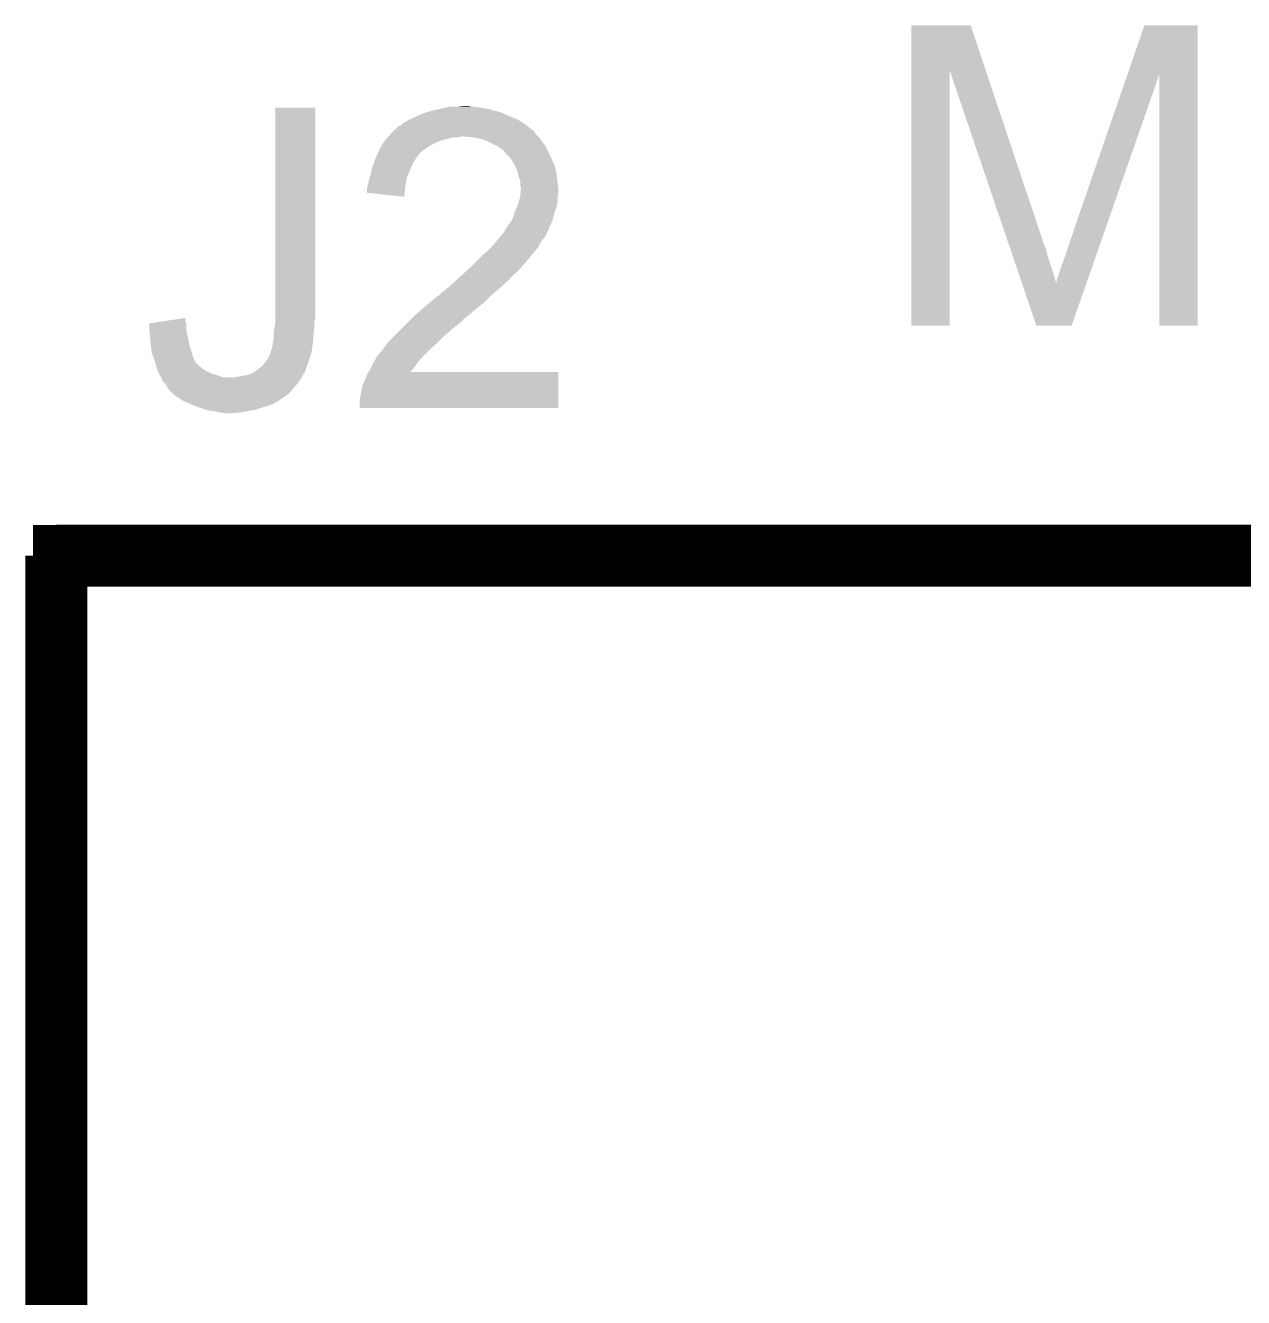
# Model space of a CAD drawing. Extents: x -4.2 to 27.1, y -3.9 to 55.1.
# Drawn here: x -4.21 to -0.254, y 50.907 to 55.039 of the extents above; entities that cross this region are included whole.
import ezdxf

# ---------------------------------------------------------------- set-up
doc = ezdxf.new("R2010")
doc.units = 0
doc.layers.add('MCP2517FD_CLICK_GKO', color=5, linetype='CONTINUOUS')
doc.layers.add('MCP2517FD_CLICK_GTO', color=14, linetype='CONTINUOUS')

msp = doc.modelspace()

# ---------------------------------------------------------------- linework, layer by layer
at = {"layer": 'MCP2517FD_CLICK_GKO', "const_width": 0.1524}
msp.add_lwpolyline([(-4.10972, 40.64), (-4.10972, 53.34), (26.99004, 53.34)], dxfattribs=at)
at = {"layer": 'MCP2517FD_CLICK_GTO', "const_width": 0.20066}
for points in [[(-4.10972, 53.31714), (26.99004, 53.31714)], [(-4.10972, 40.63238), (-4.10972, 53.31714)]]:
    msp.add_lwpolyline(points, dxfattribs=at)
at = {"layer": 'MCP2517FD_CLICK_GTO'}
for points in [[(-1.333482, 54.894346), (-1.33348, 55.039244), (-1.091978, 54.894346), (-1.140456, 55.039244)], [(-1.33348, 55.039244), (-1.333478, 55.03926), (-1.140456, 55.039244), (-1.333478, 55.03926)], [(-0.63175, 54.879116), (-0.576572, 55.039238), (-0.403864, 54.879116), (-0.40386, 55.039238)], [(-0.576572, 55.039238), (-0.576564, 55.03926), (-0.40386, 55.039238), (-0.576564, 55.03926)], [(-1.3335, 54.063922), (-1.333482, 54.894346), (-1.209062, 54.063922), (-1.20904, 54.894346)], [(-1.023678, 54.348376), (-1.20904, 54.894346), (-0.90932, 54.348376), (-1.091978, 54.894346)], [(-0.81026, 54.36108), (-0.63175, 54.879116), (-0.709122, 54.36108), (-0.528362, 54.879116)], [(-0.52832, 54.063922), (-0.528362, 54.879116), (-0.403882, 54.063922), (-0.403864, 54.879116)], [(-3.39852, 54.10708), (-3.3985, 54.772538), (-3.26898, 54.10708), (-3.26898, 54.772538)], [(-3.3985, 54.772538), (-3.398498, 54.77256), (-3.26898, 54.772538), (-3.398498, 54.77256)], [(-2.9337, 54.74716), (-2.91592, 54.754782), (-2.64329, 54.74716), (-2.661076, 54.754782)], [(-2.91592, 54.754782), (-2.907034, 54.75732), (-2.661076, 54.754782), (-2.666998, 54.75732)], [(-2.907034, 54.75732), (-2.89814, 54.75986), (-2.666998, 54.75732), (-2.676522, 54.75986)], [(-2.89814, 54.75986), (-2.86766, 54.76748), (-2.676522, 54.75986), (-2.7051, 54.76748)], [(-2.86766, 54.76748), (-2.8575, 54.77002), (-2.7051, 54.76748), (-2.720338, 54.77002)], [(-2.8575, 54.77002), (-2.834638, 54.7751), (-2.720338, 54.77002), (-2.750818, 54.7751)], [(-2.81178, 54.7751), (-2.786382, 54.77764), (-2.760978, 54.7751), (-2.771138, 54.77764)], [(-3.012438, 54.698902), (-2.999736, 54.7116), (-2.562862, 54.698902), (-2.5781, 54.7116)], [(-2.999736, 54.7116), (-2.992118, 54.714144), (-2.5781, 54.7116), (-2.58166, 54.714144)], [(-2.992118, 54.714144), (-2.984496, 54.721762), (-2.58166, 54.714144), (-2.592324, 54.721762)], [(-2.984496, 54.721762), (-2.979422, 54.7243), (-2.592324, 54.721762), (-2.595878, 54.7243)], [(-2.979422, 54.7243), (-2.974342, 54.72684), (-2.595878, 54.7243), (-2.600322, 54.72684)], [(-2.974342, 54.72684), (-2.961642, 54.73446), (-2.600322, 54.72684), (-2.613658, 54.73446)], [(-2.961642, 54.73446), (-2.94894, 54.73954), (-2.613658, 54.73446), (-2.62551, 54.73954)], [(-2.94894, 54.73954), (-2.9337, 54.74716), (-2.62551, 54.73954), (-2.64329, 54.74716)], [(-3.048, 54.658258), (-3.04165, 54.66588), (-2.87719, 54.658258), (-2.860042, 54.66588)], [(-3.04165, 54.66588), (-3.033184, 54.67604), (-2.860042, 54.66588), (-2.819402, 54.67604)], [(-3.033184, 54.67604), (-3.031068, 54.678578), (-2.801624, 54.67604), (-2.796544, 54.678578)], [(-3.031068, 54.67858), (-3.022602, 54.688738), (-2.54508, 54.67858), (-2.555236, 54.688738)], [(-3.031068, 54.678578), (-3.031068, 54.67858), (-2.796544, 54.678578), (-2.788918, 54.67858)], [(-3.022602, 54.688738), (-3.014996, 54.696344), (-2.555236, 54.688738), (-2.557776, 54.696344)], [(-3.014996, 54.696344), (-3.01498, 54.69636), (-2.557776, 54.696344), (-2.560314, 54.69636)], [(-3.01498, 54.69636), (-3.012438, 54.698902), (-2.560314, 54.69636), (-2.562862, 54.698902)], [(-2.758438, 54.67604), (-2.788918, 54.67858), (-2.54254, 54.67604), (-2.54508, 54.67858)], [(-2.758426, 54.676038), (-2.758438, 54.67604), (-2.54254, 54.676038), (-2.54254, 54.67604)], [(-2.730502, 54.67096), (-2.758426, 54.676038), (-2.53873, 54.67096), (-2.54254, 54.676038)], [(-2.716954, 54.66588), (-2.730502, 54.67096), (-2.53492, 54.66588), (-2.53873, 54.67096)], [(-2.71018, 54.66334), (-2.716954, 54.66588), (-2.533226, 54.66334), (-2.53492, 54.66588)], [(-3.066366, 54.6227), (-3.065194, 54.625238), (-2.93116, 54.6227), (-2.92862, 54.625238)], [(-3.065194, 54.625238), (-3.05816, 54.640478), (-2.92862, 54.625238), (-2.909028, 54.640478)], [(-3.05816, 54.640478), (-3.056708, 54.64302), (-2.909028, 54.640478), (-2.905758, 54.64302)], [(-3.056708, 54.64302), (-3.049452, 54.65572), (-2.905758, 54.64302), (-2.8829, 54.65572)], [(-3.049452, 54.65572), (-3.048, 54.658258), (-2.8829, 54.65572), (-2.87719, 54.658258)], [(-2.70002, 54.65826), (-2.71018, 54.66334), (-2.52984, 54.65826), (-2.533226, 54.66334)], [(-2.674622, 54.64556), (-2.70002, 54.65826), (-2.51968, 54.64556), (-2.52984, 54.65826)], [(-2.674618, 54.645558), (-2.674622, 54.64556), (-2.51968, 54.645558), (-2.51968, 54.64556)], [(-2.66446, 54.63794), (-2.674618, 54.645558), (-2.516216, 54.63794), (-2.51968, 54.645558)], [(-2.656844, 54.63286), (-2.66446, 54.63794), (-2.513906, 54.63286), (-2.516216, 54.63794)], [(-2.654302, 54.627784), (-2.656844, 54.63286), (-2.5116, 54.627784), (-2.513906, 54.63286)], [(-2.644138, 54.61762), (-2.654302, 54.627784), (-2.50698, 54.61762), (-2.5116, 54.627784)], [(-3.086098, 54.5719), (-3.080656, 54.58714), (-2.960552, 54.5719), (-2.95402, 54.58714)], [(-3.080656, 54.58714), (-3.074308, 54.604918), (-2.95402, 54.58714), (-2.943862, 54.604918)], [(-3.074308, 54.604918), (-3.0734, 54.607458), (-2.943862, 54.604918), (-2.941958, 54.607458)], [(-3.0734, 54.607458), (-3.069884, 54.61508), (-2.941958, 54.607458), (-2.93624, 54.61508)], [(-3.069884, 54.61508), (-3.066366, 54.6227), (-2.93624, 54.61508), (-2.93116, 54.6227)], [(-2.636522, 54.610002), (-2.644138, 54.61762), (-2.503462, 54.610002), (-2.50698, 54.61762)], [(-2.62382, 54.589678), (-2.636522, 54.610002), (-2.49408, 54.589678), (-2.503462, 54.610002)], [(-2.62128, 54.5846), (-2.62382, 54.589678), (-2.491738, 54.5846), (-2.49408, 54.589678)], [(-2.61366, 54.569362), (-2.62128, 54.5846), (-2.487386, 54.569362), (-2.491738, 54.5846)], [(-3.09626, 54.52872), (-3.093718, 54.54142), (-2.974572, 54.52872), (-2.972262, 54.54142)], [(-3.093718, 54.54142), (-3.092874, 54.543958), (-2.972262, 54.54142), (-2.9718, 54.543958)], [(-3.092874, 54.543958), (-3.08864, 54.55666), (-2.9718, 54.543958), (-2.96672, 54.55666)], [(-3.08864, 54.55666), (-3.086522, 54.56936), (-2.96672, 54.55666), (-2.96164, 54.56936)], [(-3.086522, 54.56936), (-3.086098, 54.5719), (-2.96164, 54.56936), (-2.960552, 54.5719)], [(-2.613022, 54.566818), (-2.61366, 54.569362), (-2.48666, 54.566818), (-2.487386, 54.569362)], [(-2.608578, 54.54904), (-2.613022, 54.566818), (-2.484436, 54.54904), (-2.48666, 54.566818)], [(-2.603502, 54.533802), (-2.608578, 54.54904), (-2.482532, 54.533802), (-2.484436, 54.54904)], [(-3.10134, 54.508402), (-3.099436, 54.51602), (-2.977472, 54.508402), (-2.97688, 54.51602)], [(-3.10134, 54.49572), (-3.10134, 54.508402), (-2.978456, 54.49572), (-2.977472, 54.508402)], [(-3.099436, 54.51602), (-3.09626, 54.52872), (-2.97688, 54.51602), (-2.974572, 54.52872)], [(-2.6035, 54.521102), (-2.603502, 54.533802), (-2.480944, 54.521102), (-2.482532, 54.533802)], [(-2.60096, 54.510942), (-2.6035, 54.521102), (-2.479674, 54.510942), (-2.480944, 54.521102)], [(-2.602232, 54.495698), (-2.601216, 54.505858), (-2.47904, 54.495698), (-2.47904, 54.505858)], [(-2.601216, 54.505858), (-2.60096, 54.508398), (-2.47904, 54.505858), (-2.479356, 54.508398)], [(-2.60096, 54.508398), (-2.60096, 54.510942), (-2.479356, 54.508398), (-2.479674, 54.510942)], [(-2.979442, 54.483002), (-3.10134, 54.49572), (-2.979442, 54.483002), (-2.978456, 54.49572)], [(-2.61112, 54.457598), (-2.60731, 54.4703), (-2.483396, 54.457598), (-2.48158, 54.4703)], [(-2.60731, 54.4703), (-2.6035, 54.483002), (-2.48158, 54.4703), (-2.48158, 54.483002)], [(-2.6035, 54.483002), (-2.603248, 54.485538), (-2.48158, 54.483002), (-2.48158, 54.485538)], [(-2.603248, 54.485538), (-2.602232, 54.495698), (-2.48158, 54.485538), (-2.47904, 54.495698)], [(-2.628056, 54.411878), (-2.621282, 54.432198), (-2.496822, 54.411878), (-2.49174, 54.432198)], [(-2.621282, 54.432198), (-2.62128, 54.4322), (-2.49174, 54.432198), (-2.49174, 54.4322)], [(-2.62128, 54.4322), (-2.613154, 54.452516), (-2.49174, 54.4322), (-2.484122, 54.452516)], [(-2.613154, 54.452516), (-2.61112, 54.457598), (-2.484122, 54.452516), (-2.483396, 54.457598)], [(-2.655572, 54.3687), (-2.651758, 54.376322), (-2.5146, 54.3687), (-2.511552, 54.376322)], [(-2.651758, 54.376322), (-2.648374, 54.3814), (-2.511552, 54.376322), (-2.50952, 54.3814)], [(-2.648374, 54.3814), (-2.643296, 54.389016), (-2.50952, 54.3814), (-2.50698, 54.389016)], [(-2.643296, 54.389016), (-2.6416, 54.39156), (-2.50698, 54.389016), (-2.504444, 54.39156)], [(-2.6416, 54.39156), (-2.6289, 54.409342), (-2.504444, 54.39156), (-2.497774, 54.409342)], [(-2.6289, 54.409342), (-2.628056, 54.411878), (-2.497774, 54.409342), (-2.496822, 54.411878)], [(-2.68478, 54.33314), (-2.68055, 54.338218), (-2.537744, 54.33314), (-2.534922, 54.338218)], [(-2.68055, 54.338218), (-2.66785, 54.353462), (-2.534922, 54.338218), (-2.52222, 54.353462)], [(-2.66785, 54.353462), (-2.65938, 54.363626), (-2.52222, 54.353462), (-2.517138, 54.363626)], [(-2.65938, 54.363626), (-2.659358, 54.36616), (-2.517138, 54.363626), (-2.515872, 54.36616)], [(-2.659358, 54.36616), (-2.656834, 54.366174), (-2.515872, 54.36616), (-2.515864, 54.366174)], [(-2.656834, 54.366174), (-2.655572, 54.3687), (-2.515864, 54.366174), (-2.5146, 54.3687)], [(-1.022816, 54.345834), (-1.023678, 54.348376), (-0.909314, 54.345834), (-0.90932, 54.348376)], [(-1.021954, 54.343294), (-1.022816, 54.345834), (-0.90678, 54.343294), (-0.909314, 54.345834)], [(-1.02023, 54.338218), (-1.021954, 54.343294), (-0.906778, 54.338218), (-0.90678, 54.343294)], [(-1.017644, 54.3306), (-1.02023, 54.338218), (-0.90424, 54.3306), (-0.906778, 54.338218)], [(-0.83312, 54.2925), (-0.81026, 54.36108), (-0.733052, 54.2925), (-0.709122, 54.36108)], [(-2.74828, 54.26964), (-2.72288, 54.29504), (-2.58572, 54.26964), (-2.5654, 54.29504)], [(-2.72288, 54.29504), (-2.7178, 54.30012), (-2.5654, 54.29504), (-2.560956, 54.30012)], [(-2.7178, 54.30012), (-2.700018, 54.31536), (-2.560956, 54.30012), (-2.54762, 54.31536)], [(-2.700018, 54.31536), (-2.68478, 54.33314), (-2.54762, 54.31536), (-2.537744, 54.33314)], [(-1.01247, 54.315358), (-1.017644, 54.3306), (-0.896618, 54.315358), (-0.90424, 54.3306)], [(-1.004708, 54.2925), (-1.01247, 54.315358), (-0.891538, 54.2925), (-0.896618, 54.315358)], [(-2.783452, 54.236618), (-2.76704, 54.251858), (-2.616202, 54.236618), (-2.600962, 54.251858)], [(-2.76704, 54.251858), (-2.758832, 54.25948), (-2.600962, 54.251858), (-2.59588, 54.25948)], [(-2.758832, 54.25948), (-2.75336, 54.26456), (-2.59588, 54.25948), (-2.5908, 54.26456)], [(-2.75336, 54.26456), (-2.74828, 54.26964), (-2.5908, 54.26456), (-2.58572, 54.26964)], [(-0.981426, 54.22392), (-1.004708, 54.2925), (-0.868682, 54.22392), (-0.891538, 54.2925)], [(-0.85598, 54.226458), (-0.84328, 54.26456), (-0.756096, 54.226458), (-0.7428, 54.26456)], [(-0.84328, 54.26456), (-0.83312, 54.2925), (-0.7428, 54.26456), (-0.733052, 54.2925)], [(-2.821938, 54.201062), (-2.809242, 54.213758), (-2.654298, 54.201062), (-2.639062, 54.213758)], [(-2.809242, 54.213758), (-2.8067, 54.2163), (-2.639062, 54.213758), (-2.63703, 54.2163)], [(-2.8067, 54.2163), (-2.79485, 54.226458), (-2.63703, 54.2163), (-2.628902, 54.226458)], [(-2.79485, 54.226458), (-2.78892, 54.23154), (-2.628902, 54.226458), (-2.62255, 54.23154)], [(-2.78892, 54.23154), (-2.783452, 54.236618), (-2.62255, 54.23154), (-2.616202, 54.236618)], [(-0.974536, 54.203628), (-0.981426, 54.22392), (-0.863572, 54.203628), (-0.868682, 54.22392)], [(-0.86106, 54.206146), (-0.861058, 54.213764), (-0.763182, 54.206146), (-0.760524, 54.213764)], [(-0.861058, 54.213764), (-0.85598, 54.226458), (-0.760524, 54.213764), (-0.756096, 54.226458)], [(-2.872734, 54.157886), (-2.860038, 54.17058), (-2.702556, 54.157886), (-2.687746, 54.17058)], [(-2.860038, 54.17058), (-2.84988, 54.1782), (-2.687746, 54.17058), (-2.678856, 54.1782)], [(-2.84988, 54.1782), (-2.83718, 54.18836), (-2.678856, 54.1782), (-2.667, 54.18836)], [(-2.83718, 54.18836), (-2.821942, 54.201058), (-2.667, 54.18836), (-2.654302, 54.201058)], [(-2.821942, 54.201058), (-2.821938, 54.201062), (-2.654302, 54.201058), (-2.654298, 54.201062)], [(-0.927104, 54.063916), (-0.974536, 54.203628), (-0.812812, 54.063916), (-0.764062, 54.203628)], [(-0.863572, 54.203628), (-0.86106, 54.206146), (-0.764062, 54.203628), (-0.763182, 54.206146)], [(-2.91084, 54.1274), (-2.898986, 54.13756), (-2.735944, 54.1274), (-2.722882, 54.13756)], [(-2.898986, 54.13756), (-2.875274, 54.15788), (-2.722882, 54.13756), (-2.702562, 54.15788)], [(-2.875274, 54.15788), (-2.874428, 54.157882), (-2.702562, 54.15788), (-2.70256, 54.157882)], [(-2.874428, 54.157882), (-2.872734, 54.157886), (-2.70256, 54.157882), (-2.702556, 54.157886)], [(-3.757324, 54.079138), (-3.69062, 54.089274), (-3.690618, 54.079138), (-3.69062, 54.089274)], [(-3.39852, 54.086758), (-3.39852, 54.10708), (-3.26898, 54.086758), (-3.26898, 54.10708)], [(-3.39852, 54.076598), (-3.39852, 54.086758), (-3.27152, 54.076598), (-3.26898, 54.086758)], [(-2.966722, 54.076598), (-2.956562, 54.086758), (-2.794002, 54.076598), (-2.786382, 54.086758)], [(-2.956562, 54.086758), (-2.95148, 54.09184), (-2.786382, 54.086758), (-2.77876, 54.09184)], [(-2.95148, 54.09184), (-2.946402, 54.096918), (-2.77876, 54.09184), (-2.77368, 54.096918)], [(-2.946402, 54.096918), (-2.943862, 54.099458), (-2.77368, 54.096918), (-2.768604, 54.099458)], [(-2.943862, 54.099458), (-2.94386, 54.09946), (-2.768604, 54.099458), (-2.768602, 54.09946)], [(-2.94386, 54.09946), (-2.919846, 54.11978), (-2.768602, 54.09946), (-2.74574, 54.11978)], [(-2.919846, 54.11978), (-2.91084, 54.1274), (-2.74574, 54.11978), (-2.735944, 54.1274)], [(-3.80746, 54.046118), (-3.807458, 54.051198), (-3.68695, 54.046118), (-3.68808, 54.051198)], [(-3.805682, 54.02834), (-3.80746, 54.046118), (-3.683, 54.02834), (-3.68695, 54.046118)], [(-3.807458, 54.051198), (-3.807444, 54.071516), (-3.68808, 54.051198), (-3.68808, 54.071516)], [(-3.807444, 54.071516), (-3.807442, 54.071522), (-3.68808, 54.071516), (-3.68808, 54.071522)], [(-3.807442, 54.071522), (-3.757324, 54.079138), (-3.68808, 54.071522), (-3.690618, 54.079138)], [(-3.4036, 54.046122), (-3.400046, 54.0639), (-3.273298, 54.046122), (-3.27152, 54.0639)], [(-3.4036, 54.0385), (-3.4036, 54.046122), (-3.27406, 54.0385), (-3.273298, 54.046122)], [(-3.400046, 54.0639), (-3.39852, 54.071522), (-3.27152, 54.0639), (-3.27152, 54.071522)], [(-3.39852, 54.071522), (-3.39852, 54.076598), (-3.27152, 54.071522), (-3.27152, 54.076598)], [(-3.01244, 54.03088), (-2.99212, 54.0512), (-2.84988, 54.03088), (-2.82702, 54.0512)], [(-2.99212, 54.0512), (-2.97434, 54.06898), (-2.82702, 54.0512), (-2.80416, 54.06898)], [(-2.97434, 54.06898), (-2.966722, 54.076598), (-2.80416, 54.06898), (-2.794002, 54.076598)], [(-1.209062, 54.0639), (-1.3335, 54.063922), (-1.209062, 54.0639), (-1.209062, 54.063922)], [(-0.812816, 54.0639), (-0.927104, 54.063916), (-0.812816, 54.0639), (-0.812812, 54.063916)], [(-0.403882, 54.0639), (-0.52832, 54.063922), (-0.403882, 54.0639), (-0.403882, 54.063922)], [(-3.80492, 54.02072), (-3.805682, 54.02834), (-3.681476, 54.02072), (-3.683, 54.02834)], [(-3.802944, 54.00294), (-3.80492, 54.02072), (-3.67792, 54.00294), (-3.681476, 54.02072)], [(-3.40868, 53.99532), (-3.40614, 54.00802), (-3.278556, 53.99532), (-3.2766, 54.00802)], [(-3.40614, 54.00802), (-3.4036, 54.023262), (-3.2766, 54.00802), (-3.27533, 54.023262)], [(-3.4036, 54.023262), (-3.4036, 54.0385), (-3.27533, 54.023262), (-3.27406, 54.0385)], [(-3.046984, 53.990242), (-3.034538, 54.00802), (-2.89306, 53.990242), (-2.87274, 54.00802)], [(-3.034538, 54.00802), (-3.032758, 54.010562), (-2.87274, 54.00802), (-2.870198, 54.010562)], [(-3.032758, 54.010562), (-3.01244, 54.03088), (-2.870198, 54.010562), (-2.84988, 54.03088)], [(-3.80012, 53.97754), (-3.802944, 54.00294), (-3.6703, 53.97754), (-3.67792, 54.00294)], [(-3.79984, 53.975004), (-3.80012, 53.97754), (-3.669454, 53.975004), (-3.6703, 53.97754)], [(-3.79222, 53.957222), (-3.79984, 53.975004), (-3.663526, 53.957222), (-3.669454, 53.975004)], [(-3.426458, 53.952142), (-3.41884, 53.964838), (-3.2893, 53.952142), (-3.28507, 53.964838)], [(-3.41884, 53.964838), (-3.414778, 53.974998), (-3.28507, 53.964838), (-3.281682, 53.974998)], [(-3.414778, 53.974998), (-3.41376, 53.977544), (-3.281682, 53.974998), (-3.281292, 53.977544)], [(-3.41376, 53.977544), (-3.413758, 53.980084), (-3.281292, 53.977544), (-3.2809, 53.980084)], [(-3.413758, 53.980084), (-3.411218, 53.985162), (-3.2809, 53.980084), (-3.280118, 53.985162)], [(-3.411218, 53.985162), (-3.40868, 53.99532), (-3.280118, 53.985162), (-3.278556, 53.99532)], [(-3.072556, 53.957218), (-3.06832, 53.96484), (-2.92608, 53.957218), (-2.91846, 53.96484)], [(-3.06832, 53.96484), (-3.05054, 53.98516), (-2.91846, 53.96484), (-2.898142, 53.98516)], [(-3.05054, 53.98516), (-3.046984, 53.990242), (-2.898142, 53.98516), (-2.89306, 53.990242)], [(-3.791492, 53.95468), (-3.79222, 53.957222), (-3.66268, 53.95468), (-3.663526, 53.957222)], [(-3.78859, 53.94452), (-3.791492, 53.95468), (-3.657598, 53.94452), (-3.66268, 53.95468)], [(-3.785688, 53.934358), (-3.78859, 53.94452), (-3.647436, 53.934358), (-3.657598, 53.94452)], [(-3.784962, 53.931818), (-3.785688, 53.934358), (-3.64236, 53.931818), (-3.647436, 53.934358)], [(-3.782786, 53.924198), (-3.784962, 53.931818), (-3.634738, 53.924198), (-3.64236, 53.931818)], [(-3.782062, 53.92166), (-3.782786, 53.924198), (-3.630506, 53.92166), (-3.634738, 53.924198)], [(-3.780028, 53.91658), (-3.782062, 53.92166), (-3.62204, 53.91658), (-3.630506, 53.92166)], [(-3.462018, 53.916582), (-3.45694, 53.92166), (-3.301998, 53.916582), (-3.300152, 53.92166)], [(-3.45694, 53.92166), (-3.441698, 53.931822), (-3.300152, 53.92166), (-3.296458, 53.931822)], [(-3.441698, 53.931822), (-3.432176, 53.94452), (-3.296458, 53.931822), (-3.29184, 53.94452)], [(-3.432176, 53.94452), (-3.426458, 53.952142), (-3.29184, 53.94452), (-3.2893, 53.952142)], [(-3.095536, 53.91404), (-3.09118, 53.92166), (-2.959056, 53.91404), (-2.953144, 53.92166)], [(-3.09118, 53.92166), (-3.08356, 53.9369), (-2.953144, 53.92166), (-2.94132, 53.9369)], [(-3.08356, 53.9369), (-3.08102, 53.94198), (-2.94132, 53.9369), (-2.93751, 53.94198)], [(-3.08102, 53.94198), (-3.072556, 53.957218), (-2.93751, 53.94198), (-2.92608, 53.957218)], [(-3.77698, 53.908958), (-3.780028, 53.91658), (-3.606798, 53.908958), (-3.62204, 53.91658)], [(-3.773932, 53.90388), (-3.77698, 53.908958), (-3.58902, 53.90388), (-3.606798, 53.908958)], [(-3.76936, 53.896262), (-3.773932, 53.90388), (-3.5687, 53.896262), (-3.58902, 53.90388)], [(-3.769358, 53.89626), (-3.76936, 53.896262), (-3.568696, 53.89626), (-3.5687, 53.896262)], [(-3.768342, 53.89372), (-3.769358, 53.89626), (-3.314698, 53.89372), (-3.313176, 53.89626)], [(-3.76428, 53.883564), (-3.768342, 53.89372), (-3.32147, 53.883564), (-3.314698, 53.89372)], [(-3.759198, 53.87848), (-3.76428, 53.883564), (-3.32486, 53.87848), (-3.32147, 53.883564)], [(-3.530598, 53.89626), (-3.5052, 53.90134), (-3.313176, 53.89626), (-3.310128, 53.90134)], [(-3.5052, 53.90134), (-3.489958, 53.903882), (-3.310128, 53.90134), (-3.308604, 53.903882)], [(-3.489958, 53.903882), (-3.482336, 53.906422), (-3.308604, 53.903882), (-3.30708, 53.906422)], [(-3.482336, 53.906422), (-3.474718, 53.90896), (-3.30708, 53.906422), (-3.305388, 53.90896)], [(-3.474718, 53.90896), (-3.466264, 53.914034), (-3.305388, 53.90896), (-3.302004, 53.914034)], [(-3.466264, 53.914034), (-3.462028, 53.916576), (-3.302004, 53.914034), (-3.302, 53.916576)], [(-3.462028, 53.916576), (-3.462018, 53.916582), (-3.302, 53.916576), (-3.301998, 53.916582)], [(-3.116578, 53.865782), (-3.111496, 53.881022), (-2.47905, 53.865782), (-2.479048, 53.881022)], [(-3.111496, 53.881022), (-3.10896, 53.883564), (-2.479048, 53.881022), (-2.479046, 53.883564)], [(-3.10896, 53.883564), (-3.10642, 53.89118), (-2.479046, 53.883564), (-2.479046, 53.89118)], [(-3.10642, 53.89118), (-3.10134, 53.903882), (-2.479046, 53.89118), (-2.479042, 53.903882)], [(-3.10134, 53.903882), (-3.095548, 53.914018), (-2.479042, 53.903882), (-2.47904, 53.914018)], [(-3.095548, 53.914018), (-3.095536, 53.91404), (-2.47904, 53.914018), (-2.959056, 53.91404)], [(-3.756662, 53.875942), (-3.759198, 53.87848), (-3.326976, 53.875942), (-3.32486, 53.87848)], [(-3.751582, 53.868322), (-3.756662, 53.875942), (-3.333326, 53.868322), (-3.326976, 53.875942)], [(-3.74904, 53.863242), (-3.751582, 53.868322), (-3.33756, 53.863242), (-3.333326, 53.868322)], [(-3.749038, 53.86324), (-3.74904, 53.863242), (-3.33756, 53.86324), (-3.33756, 53.863242)], [(-3.74396, 53.85562), (-3.749038, 53.86324), (-3.344092, 53.85562), (-3.33756, 53.86324)], [(-3.733798, 53.845458), (-3.74396, 53.85562), (-3.352802, 53.845458), (-3.344092, 53.85562)], [(-3.728722, 53.840382), (-3.733798, 53.845458), (-3.359572, 53.840382), (-3.352802, 53.845458)], [(-3.713478, 53.83022), (-3.728722, 53.840382), (-3.37312, 53.83022), (-3.359572, 53.840382)], [(-3.1242, 53.825142), (-3.11912, 53.85054), (-2.479058, 53.825142), (-2.479052, 53.85054)], [(-3.11912, 53.85054), (-3.116578, 53.865782), (-2.479052, 53.85054), (-2.47905, 53.865782)], [(-3.698242, 53.820062), (-3.713478, 53.83022), (-3.38836, 53.820062), (-3.37312, 53.83022)], [(-3.686384, 53.81498), (-3.698242, 53.820062), (-3.395984, 53.81498), (-3.38836, 53.820062)], [(-3.686376, 53.814976), (-3.686384, 53.81498), (-3.398526, 53.814976), (-3.395984, 53.81498)], [(-3.68046, 53.81244), (-3.686376, 53.814976), (-3.40233, 53.81244), (-3.398526, 53.814976)], [(-3.674362, 53.8099), (-3.68046, 53.81244), (-3.40614, 53.8099), (-3.40233, 53.81244)], [(-3.662164, 53.804818), (-3.674362, 53.8099), (-3.41884, 53.804818), (-3.40614, 53.8099)], [(-3.649978, 53.79974), (-3.662164, 53.804818), (-3.43662, 53.79974), (-3.41884, 53.804818)], [(-3.627116, 53.79212), (-3.649978, 53.79974), (-3.459482, 53.79212), (-3.43662, 53.79974)], [(-3.1242, 53.797222), (-3.1242, 53.825142), (-2.479062, 53.797222), (-2.479058, 53.825142)], [(-2.479062, 53.7972), (-3.1242, 53.797222), (-2.479062, 53.7972), (-2.479062, 53.797222)], [(-3.619502, 53.789582), (-3.627116, 53.79212), (-3.472172, 53.789582), (-3.459482, 53.79212)], [(-3.604254, 53.78704), (-3.619502, 53.789582), (-3.48488, 53.78704), (-3.472172, 53.789582)], [(-3.58902, 53.7845), (-3.604254, 53.78704), (-3.49885, 53.7845), (-3.48488, 53.78704)], [(-3.576322, 53.78196), (-3.58902, 53.7845), (-3.51282, 53.78196), (-3.49885, 53.7845)], [(-3.558542, 53.779422), (-3.566164, 53.78196), (-3.545814, 53.779422), (-3.51282, 53.78196)], [(-3.545838, 53.77942), (-3.558542, 53.779422), (-3.545838, 53.77942), (-3.545814, 53.779422)]]:
    msp.add_solid(points, dxfattribs=at)

doc.saveas('drawing.dxf')
